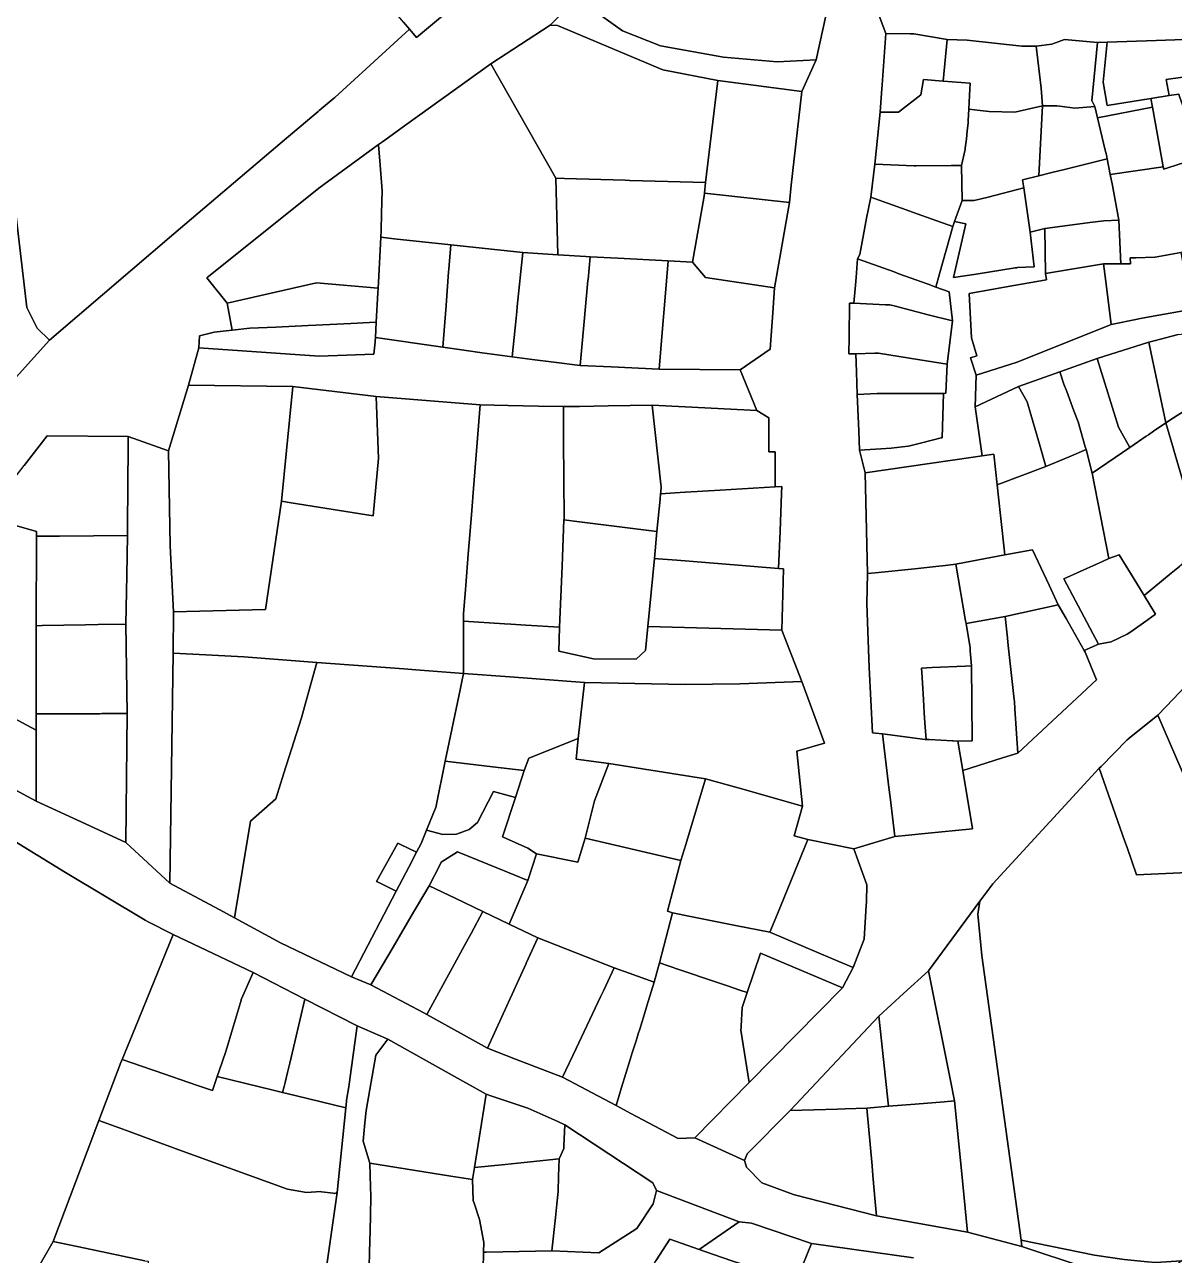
# Model space of a CAD drawing. Header units: inches. Extents: x 469561 to 471650, y 1000291 to 1003909.
# Drawn here: x 470396.7 to 470656, y 1000929.4 to 1001207 of the extents above; entities that cross this region are included whole.
import ezdxf

# ---------------------------------------------------------------- set-up
doc = ezdxf.new("R2010")
doc.units = ezdxf.units.IN
doc.header["$MEASUREMENT"] = 0
doc.layers.add('Gulele_10_08_New_Parcel', color=7, linetype='Continuous')

msp = doc.modelspace()

# ---------------------------------------------------------------- linework, layer by layer
at = {"layer": 'Gulele_10_08_New_Parcel'}
for points in [[(470521.2493, 1001213.0793), (470535.847, 1001230.7731), (470549.5167, 1001243.0666), (470552.5828, 1001241.7039), (470554.6437, 1001240.788), (470553.7334, 1001234.7801), (470553.0047, 1001229.9713), (470561.4513, 1001228.7219), (470581.0761, 1001225.819), (470575.2046, 1001199.0302), (470566.3973, 1001198.5715), (470554.2873, 1001199.6724), (470540.0672, 1001202.2412), (470531.5352, 1001205.6357)], [(470463.3021, 1001231.4336), (470464.2399, 1001232.1401), (470464.5961, 1001232.4084), (470474.3368, 1001239.7464), (470476.6603, 1001236.6709), (470479.4521, 1001232.9755), (470482.9558, 1001228.3378), (470485.8556, 1001224.4995), (470488.769, 1001220.6431), (470495.0113, 1001212.3804), (470485.0964, 1001204.0807), (470483.5097, 1001205.9762), (470482.182, 1001207.5623), (470476.5593, 1001214.2793), (470473.6387, 1001218.0585)], [(470515.2045, 1001206.8664), (470521.2493, 1001213.0793), (470531.5352, 1001205.6357), (470540.0672, 1001202.2412), (470554.2873, 1001199.6724), (470566.3973, 1001198.5715), (470575.2046, 1001199.0302), (470571.9506, 1001191.9419), (470553.0593, 1001194.3793), (470540.6593, 1001196.7793), (470516.8446, 1001206.7844)], [(470501.838, 1001198.1741), (470515.2045, 1001206.8664), (470516.8446, 1001206.7844), (470540.6593, 1001196.7793), (470553.0593, 1001194.3793), (470550.4556, 1001173.271), (470550.2198, 1001171.3591), (470533.1682, 1001171.857), (470532.1202, 1001171.8876), (470518.4626, 1001172.2864), (470516.5166, 1001172.3432)], [(470589.6593, 1001187.2793), (470589.9662, 1001191.5451), (470590.1031, 1001193.4472), (470590.9332, 1001204.9857), (470596.4479, 1001204.8989), (470597.247, 1001204.8863), (470604.7042, 1001203.6434), (470603.819, 1001194.2478), (470599.4234, 1001194.6061), (470598.828, 1001191.1524), (470593.767, 1001187.2376), (470593.1255, 1001187.2441)], [(470603.819, 1001194.2478), (470604.7042, 1001203.6434), (470609.278, 1001203.4943), (470621.6072, 1001202.152), (470624.8387, 1001202.152), (470625.9398, 1001192.6568), (470626.2259, 1001188.6731), (470619.9993, 1001187.2793), (470614.1997, 1001187.4364), (470612.1694, 1001187.6538), (470609.6313, 1001187.9256), (470609.6353, 1001188.0027), (470609.7894, 1001190.9973), (470609.8631, 1001192.4305), (470609.9333, 1001193.7944)], [(470624.8387, 1001202.152), (470628.3605, 1001202.5604), (470631.1989, 1001203.6423), (470638.6422, 1001202.9873), (470637.3917, 1001189.7978), (470637.421, 1001189.738), (470638.0131, 1001188.5302), (470633.5388, 1001188.1324), (470630.1482, 1001188.5881), (470629.4693, 1001188.6793), (470626.2259, 1001188.6731), (470625.9398, 1001192.6568)], [(470639.9361, 1001194.0133), (470640.5082, 1001199.9983), (470640.7978, 1001203.0282), (470651.882, 1001203.4052), (470660.286, 1001203.6911), (470661.1321, 1001195.6029), (470654.1538, 1001194.6119), (470654.797, 1001191.0021), (470650.6957, 1001190.3501), (470640.7978, 1001188.7767)], [(470637.3917, 1001189.7978), (470638.6422, 1001202.9873), (470640.7978, 1001203.0282), (470640.5082, 1001199.9983), (470639.9361, 1001194.0133), (470640.7978, 1001188.7767), (470650.6957, 1001190.3501), (470651.0508, 1001188.3833), (470638.6335, 1001185.9507), (470638.0131, 1001188.5302), (470637.421, 1001189.738)], [(470476.5042, 1001179.9489), (470477.3934, 1001180.5886), (470482.913, 1001184.5594), (470501.838, 1001198.1741), (470516.5166, 1001172.3432), (470516.9266, 1001155.0405), (470509.0389, 1001155.5941), (470492.7921, 1001157.3437), (470480.0545, 1001158.7155), (470477.0578, 1001159.0382), (470477.0938, 1001160.5683), (470477.1861, 1001164.491), (470477.3038, 1001169.4936), (470476.7846, 1001176.2825), (470476.5865, 1001178.8729)], [(470654.1538, 1001194.6119), (470661.1321, 1001195.6029), (470661.4693, 1001192.3793), (470676.8728, 1001195.6827), (470678.2554, 1001195.9792), (470679.9067, 1001196.3333), (470679.9255, 1001193.9694), (470679.9577, 1001189.9367), (470679.9849, 1001186.5262), (470679.9889, 1001186.02), (470680.0234, 1001181.6884), (470680.0393, 1001179.6954), (470680.0558, 1001178.632), (470670.539, 1001177.7346), (470669.5364, 1001177.6401), (470665.3237, 1001177.2428), (470662.6827, 1001177.1372), (470662.0094, 1001177.1103), (470657.1485, 1001190.8057), (470656.9569, 1001191.3454), (470654.797, 1001191.0021)], [(470550.0159, 1001168.9764), (470550.2198, 1001171.3591), (470550.4556, 1001173.271), (470553.0593, 1001194.3793), (470571.9506, 1001191.9419), (470569.5972, 1001170.7614), (470569.1625, 1001166.849)], [(470588.4475, 1001175.5049), (470589.6593, 1001187.2793), (470593.1255, 1001187.2441), (470593.767, 1001187.2376), (470598.828, 1001191.1524), (470599.4234, 1001194.6061), (470603.819, 1001194.2478), (470609.9333, 1001193.7944), (470609.8631, 1001192.4305), (470609.7894, 1001190.9973), (470609.6353, 1001188.0027), (470609.6313, 1001187.9256), (470609.4996, 1001185.368), (470609.4693, 1001184.7793), (470609.409, 1001184.246), (470609.2657, 1001182.9797), (470609.0729, 1001181.2764), (470608.8305, 1001179.1341), (470608.7618, 1001178.8188), (470607.9854, 1001175.2563), (470605.6206, 1001175.2266), (470597.7234, 1001175.1273), (470597.2957, 1001175.1219)], [(470650.6957, 1001190.3501), (470654.797, 1001191.0021), (470656.9569, 1001191.3454), (470657.1485, 1001190.8057), (470662.0094, 1001177.1103), (470654.7248, 1001174.7525), (470653.5968, 1001174.3874), (470653.4744, 1001174.958), (470653.0155, 1001177.4999), (470651.0508, 1001188.3833)], [(470607.9854, 1001175.2563), (470608.7618, 1001178.8188), (470608.8305, 1001179.1341), (470609.0729, 1001181.2764), (470609.2657, 1001182.9797), (470609.409, 1001184.246), (470609.4693, 1001184.7793), (470609.4996, 1001185.368), (470609.6313, 1001187.9256), (470612.1694, 1001187.6538), (470614.1997, 1001187.4364), (470619.9993, 1001187.2793), (470626.2259, 1001188.6731), (470625.7148, 1001178.6911), (470625.4177, 1001172.8905), (470621.7564, 1001171.9752), (470622.018, 1001170.1518), (470613.9993, 1001168.0793), (470610.8191, 1001167.302), (470608.0848, 1001167.3517)], [(470625.4177, 1001172.8905), (470625.7148, 1001178.6911), (470626.2259, 1001188.6731), (470629.4693, 1001188.6793), (470630.1482, 1001188.5881), (470633.5388, 1001188.1324), (470638.0131, 1001188.5302), (470638.6335, 1001185.9507), (470640.3736, 1001178.7153), (470640.6384, 1001177.6144), (470640.8468, 1001176.7478), (470631.223, 1001174.3418), (470628.3204, 1001173.6162)], [(470638.6335, 1001185.9507), (470651.0508, 1001188.3833), (470653.0155, 1001177.4999), (470653.4744, 1001174.958), (470641.5182, 1001173.2134), (470640.8468, 1001176.7478), (470640.6384, 1001177.6144), (470640.3736, 1001178.7153)], [(470437.8057, 1001149.8547), (470463.0488, 1001170.085), (470476.5042, 1001179.9489), (470476.5865, 1001178.8729), (470476.7846, 1001176.2825), (470477.3038, 1001169.4936), (470477.1861, 1001164.491), (470477.0938, 1001160.5683), (470477.0578, 1001159.0382), (470476.5038, 1001148.8442), (470476.4356, 1001147.5899), (470462.5117, 1001148.7806), (470442.3621, 1001144.1693)], [(470621.7564, 1001171.9752), (470625.4177, 1001172.8905), (470628.3204, 1001173.6162), (470631.223, 1001174.3418), (470640.8468, 1001176.7478), (470641.5182, 1001173.2134), (470641.9989, 1001170.6828), (470643.4817, 1001162.8774), (470640.1011, 1001162.7779), (470636.9419, 1001162.3551), (470627.3625, 1001161.0731), (470626.7278, 1001160.9882), (470623.4467, 1001160.1928), (470622.392, 1001167.5447), (470622.018, 1001170.1518)], [(470641.5182, 1001173.2134), (470653.4744, 1001174.958), (470653.5968, 1001174.3874), (470654.7248, 1001174.7525), (470662.0094, 1001177.1103), (470661.6276, 1001168.7437), (470661.727, 1001164.0208), (470663.2193, 1001157.2793), (470658.8284, 1001155.7707), (470657.4357, 1001155.5672), (470651.6593, 1001154.5793), (470651.554, 1001154.5755), (470647.2654, 1001154.419), (470646.0344, 1001154.3741), (470646.0833, 1001153.0344), (470643.8781, 1001153.0508), (470643.4817, 1001162.8774), (470641.9989, 1001170.6828)], [(470587.5029, 1001168.0974), (470588.4475, 1001175.5049), (470597.2957, 1001175.1219), (470597.7234, 1001175.1273), (470605.6206, 1001175.2266), (470607.9854, 1001175.2563), (470608.0848, 1001167.3517), (470606.4107, 1001162.6084), (470605.9968, 1001161.4356), (470602.384, 1001162.737), (470596.9443, 1001164.6964), (470595.4894, 1001165.2205), (470591.2915, 1001166.7327), (470588.3782, 1001167.7821)], [(470516.5166, 1001172.3432), (470518.4626, 1001172.2864), (470532.1202, 1001171.8876), (470533.1682, 1001171.857), (470550.2198, 1001171.3591), (470550.0159, 1001168.9764), (470549.9076, 1001168.344), (470547.3497, 1001153.4005), (470541.8235, 1001153.6984), (470530.4514, 1001154.3114), (470524.2452, 1001154.646), (470523.2546, 1001154.6994), (470516.9266, 1001155.0405)], [(470606.1956, 1001149.9515), (470608.93, 1001162.0819), (470606.4107, 1001162.6084), (470608.0848, 1001167.3517), (470610.8191, 1001167.302), (470613.9993, 1001168.0793), (470622.018, 1001170.1518), (470622.392, 1001167.5447), (470623.4467, 1001160.1928), (470624.3415, 1001152.3378), (470620.6218, 1001152.1828), (470620.441, 1001152.1753), (470620.0706, 1001152.1175), (470611.285, 1001150.746)], [(470547.3497, 1001153.4005), (470549.9076, 1001168.344), (470550.0159, 1001168.9764), (470569.1625, 1001166.849), (470565.8003, 1001147.6603), (470550.2198, 1001149.9563)], [(470584.52, 1001154.1773), (470585.0172, 1001155.1716), (470585.9559, 1001160.0528), (470586.5857, 1001163.3282), (470587.5029, 1001168.0974), (470588.3782, 1001167.7821), (470591.2915, 1001166.7327), (470595.4894, 1001165.2205), (470596.9443, 1001164.6964), (470602.384, 1001162.737), (470605.9968, 1001161.4356), (470603.0243, 1001150.7608), (470602.2004, 1001147.8022), (470600.4475, 1001148.4342), (470593.8416, 1001150.8162), (470592.7563, 1001151.2075)], [(470584.9993, 1001110.9793), (470589.7493, 1001111.2793), (470592.0893, 1001111.4793), (470595.9263, 1001111.9307), (470596.3393, 1001111.9793), (470599.0047, 1001112.65), (470603.4181, 1001113.7605), (470603.6105, 1001113.8089), (470603.7449, 1001118.7941), (470603.8793, 1001123.7793), (470604.4556, 1001123.8513), (470604.7493, 1001130.3793), (470605.9471, 1001140.1577), (470605.2013, 1001146.7201), (470602.2004, 1001147.8022), (470603.0243, 1001150.7608), (470605.9968, 1001161.4356), (470606.4107, 1001162.6084), (470608.93, 1001162.0819), (470606.1956, 1001149.9515), (470611.285, 1001150.746), (470620.0706, 1001152.1175), (470620.441, 1001152.1753), (470620.6218, 1001152.1828), (470624.3415, 1001152.3378), (470623.4467, 1001160.1928), (470626.7278, 1001160.9882), (470626.8852, 1001150.8897), (470627.1428, 1001149.4026), (470619.7986, 1001148.1304), (470609.6893, 1001146.3793), (470610.1986, 1001136.3635), (470611.4644, 1001132.3304), (470610.0194, 1001131.8769), (470611.2493, 1001127.9583), (470611.0593, 1001120.7793), (470612.6612, 1001109.7248), (470610.6297, 1001109.4337), (470596.0902, 1001107.3504), (470586.239, 1001105.9389)], [(470626.7278, 1001160.9882), (470627.3625, 1001161.0731), (470636.9419, 1001162.3551), (470640.1011, 1001162.7779), (470643.4817, 1001162.8774), (470643.8781, 1001153.0508), (470640.0293, 1001153.0793), (470634.6114, 1001152.1768), (470626.8852, 1001150.8897)], [(470475.8277, 1001136.4054), (470476.0177, 1001139.9007), (470476.3756, 1001146.4857), (470476.4356, 1001147.5899), (470476.5038, 1001148.8442), (470477.0578, 1001159.0382), (470480.0545, 1001158.7155), (470492.7921, 1001157.3437), (470492.3709, 1001151.859), (470492.3231, 1001151.2367), (470491.7423, 1001143.6741), (470491.0188, 1001134.2528)], [(470491.0188, 1001134.2528), (470491.7423, 1001143.6741), (470492.3231, 1001151.2367), (470492.3709, 1001151.859), (470492.7921, 1001157.3437), (470509.0389, 1001155.5941), (470507.7955, 1001143.383), (470507.683, 1001142.2781), (470507.5297, 1001140.7729), (470506.6403, 1001132.0387), (470499.8971, 1001132.9944), (470495.7381, 1001133.5839)], [(470506.6403, 1001132.0387), (470507.5297, 1001140.7729), (470507.683, 1001142.2781), (470507.7955, 1001143.383), (470509.0389, 1001155.5941), (470516.9266, 1001155.0405), (470523.2546, 1001154.6994), (470524.2452, 1001154.646), (470523.763, 1001149.4863), (470523.7419, 1001149.2598), (470522.8041, 1001139.2243), (470521.9544, 1001130.1321), (470516.0527, 1001130.8669), (470511.1868, 1001131.4727)], [(470521.9544, 1001130.1321), (470522.8041, 1001139.2243), (470523.7419, 1001149.2598), (470523.763, 1001149.4863), (470524.2452, 1001154.646), (470530.4514, 1001154.3114), (470541.8235, 1001153.6984), (470541.0695, 1001144.641), (470540.5552, 1001138.4634), (470539.79, 1001129.2711), (470528.9467, 1001129.7946)], [(470539.79, 1001129.2711), (470540.5552, 1001138.4634), (470541.0695, 1001144.641), (470541.8235, 1001153.6984), (470547.3497, 1001153.4005), (470550.2198, 1001149.9563), (470565.8003, 1001147.6603), (470565.4018, 1001142.0273), (470564.8214, 1001133.8223), (470558.0562, 1001129.1481)], [(470583.7204, 1001144.1405), (470584.0479, 1001148.2515), (470584.1865, 1001149.9916), (470584.52, 1001154.1773), (470592.7563, 1001151.2075), (470593.8416, 1001150.8162), (470600.4475, 1001148.4342), (470602.2004, 1001147.8022), (470605.2013, 1001146.7201), (470605.9471, 1001140.1577), (470600.4196, 1001141.5767), (470592.7703, 1001143.5403), (470591.8393, 1001143.7793), (470591.6, 1001143.7899), (470590.8418, 1001143.8237)], [(470640.0293, 1001153.0793), (470643.8781, 1001153.0508), (470646.0833, 1001153.0344), (470646.0344, 1001154.3741), (470647.2654, 1001154.419), (470651.554, 1001154.5755), (470651.6593, 1001154.5793), (470657.4357, 1001155.5672), (470657.8093, 1001153.4793), (470658.1082, 1001147.7841), (470658.3856, 1001142.4967), (470652.4917, 1001141.4504), (470647.9167, 1001140.6382), (470647.6253, 1001140.5865), (470641.7258, 1001139.3934), (470640.5245, 1001149.0846)], [(470609.6893, 1001146.3793), (470619.7986, 1001148.1304), (470627.1428, 1001149.4026), (470626.8852, 1001150.8897), (470634.6114, 1001152.1768), (470640.0293, 1001153.0793), (470640.5245, 1001149.0846), (470641.7258, 1001139.3934), (470620.5129, 1001130.8659), (470611.2493, 1001127.9583), (470610.0194, 1001131.8769), (470611.4644, 1001132.3304), (470610.1986, 1001136.3635)], [(470442.3621, 1001144.1693), (470462.5117, 1001148.7806), (470476.4356, 1001147.5899), (470476.3756, 1001146.4857), (470476.0177, 1001139.9007), (470474.4491, 1001139.8235), (470470.2732, 1001139.6181), (470462.37, 1001139.2292), (470460.6855, 1001139.1464), (470453.3249, 1001138.7842), (470447.4752, 1001138.4964), (470443.4929, 1001138.0708)], [(470582.5811, 1001132.7502), (470582.63, 1001136.5001), (470582.7303, 1001144.1846), (470583.3311, 1001144.1579), (470583.7204, 1001144.1405), (470590.8418, 1001143.8237), (470591.6, 1001143.7899), (470591.8393, 1001143.7793), (470592.7703, 1001143.5403), (470600.4196, 1001141.5767), (470605.9471, 1001140.1577), (470604.7493, 1001130.3793), (470598.6056, 1001131.3887), (470589.2408, 1001132.9272), (470588.4579, 1001132.9001), (470584.1223, 1001132.7502)], [(470435.9743, 1001134.0683), (470436.1579, 1001136.7681), (470439.4184, 1001137.6354), (470443.4929, 1001138.0708), (470447.4752, 1001138.4964), (470453.3249, 1001138.7842), (470460.6855, 1001139.1464), (470462.37, 1001139.2292), (470470.2732, 1001139.6181), (470474.4491, 1001139.8235), (470476.0177, 1001139.9007), (470475.8277, 1001136.4054), (470475.6595, 1001134.6949), (470475.4587, 1001132.6537), (470463.0967, 1001132.2232)], [(470650.1911, 1001135.362), (470651.3858, 1001135.6723), (470656.8546, 1001137.0928), (470664.0373, 1001137.9582), (470670.6142, 1001137.9582), (470670.5741, 1001133.1848), (470670.5277, 1001127.6601), (470665.7926, 1001124.6466), (470664.8217, 1001124.0287), (470655.7866, 1001118.2786), (470654.0593, 1001117.1793), (470650.6494, 1001133.2077)], [(470433.6374, 1001125.6461), (470435.9743, 1001134.0683), (470463.0967, 1001132.2232), (470475.4587, 1001132.6537), (470475.6595, 1001134.6949), (470475.8277, 1001136.4054), (470491.0188, 1001134.2528), (470495.7381, 1001133.5839), (470499.8971, 1001132.9944), (470506.6403, 1001132.0387), (470511.1868, 1001131.4727), (470516.0527, 1001130.8669), (470521.9544, 1001130.1321), (470528.9467, 1001129.7946), (470539.79, 1001129.2711), (470558.0562, 1001129.1481), (470561.8382, 1001119.9725), (470545.6613, 1001120.7648), (470538.2499, 1001121.1278), (470528.2697, 1001120.9839), (470521.8639, 1001120.8915), (470518.224, 1001120.839), (470512.6109, 1001120.9591), (470505.7806, 1001121.1052), (470499.4536, 1001121.2406), (470476.0055, 1001123.1304), (470462.7932, 1001124.6977), (470457.1713, 1001125.3646)], [(470638.5949, 1001131.7274), (470650.1911, 1001135.362), (470650.6494, 1001133.2077), (470654.0593, 1001117.1793), (470651.2657, 1001115.2719), (470650.1346, 1001114.4996), (470649.622, 1001114.1496), (470645.9019, 1001111.6096), (470643.4112, 1001116.2377)], [(470584.1223, 1001132.7502), (470588.4579, 1001132.9001), (470589.2408, 1001132.9272), (470598.6056, 1001131.3887), (470604.7493, 1001130.3793), (470604.4556, 1001123.8513), (470603.8793, 1001123.7793), (470599.9246, 1001123.7793), (470598.3963, 1001123.7793), (470588.9693, 1001123.7793), (470584.4393, 1001123.5793), (470584.2632, 1001128.6737)], [(470630.1141, 1001128.6986), (470638.5949, 1001131.7274), (470643.4112, 1001116.2377), (470645.9019, 1001111.6096), (470637.4699, 1001105.8524), (470636.0853, 1001111.1312), (470635.8893, 1001111.801), (470634.2581, 1001117.3745), (470633.3086, 1001119.9102), (470631.6914, 1001124.2293), (470631.0602, 1001125.9153)], [(470620.8545, 1001125.4101), (470630.1141, 1001128.6986), (470631.0602, 1001125.9153), (470631.6914, 1001124.2293), (470633.3086, 1001119.9102), (470634.2581, 1001117.3745), (470635.8893, 1001111.801), (470636.0853, 1001111.1312), (470632.2448, 1001109.5219), (470626.9987, 1001107.3235), (470625.5371, 1001112.3644), (470623.6056, 1001119.0264), (470622.7583, 1001121.9486)], [(470654.0593, 1001117.1793), (470655.7866, 1001118.2786), (470664.8217, 1001124.0287), (470665.7926, 1001124.6466), (470670.5277, 1001127.6601), (470671.0506, 1001125.2386), (470672.6489, 1001117.8365), (470676.1593, 1001101.5793), (470669.2343, 1001095.2293), (470663.3669, 1001089.8491), (470662.3093, 1001088.8793), (470661.1079, 1001092.9974), (470658.7793, 1001100.9793), (470656.1679, 1001109.9421), (470655.5556, 1001112.0436)], [(470429.1333, 1001110.8389), (470433.6374, 1001125.6461), (470457.1713, 1001125.3646), (470455.7462, 1001110.9469), (470454.6165, 1001099.5179), (470451.0345, 1001075.0735), (470430.3157, 1001074.5246), (470429.5274, 1001089.4444)], [(470430.182, 1001065.2543), (470430.3157, 1001074.5246), (470451.0345, 1001075.0735), (470454.6165, 1001099.5179), (470456.782, 1001099.1694), (470475.3144, 1001096.1865), (470476.5013, 1001109.1384), (470476.0055, 1001123.1304), (470499.4536, 1001121.2406), (470497.9302, 1001102.3399), (470497.5319, 1001097.3982), (470497.1632, 1001092.8233), (470496.737, 1001087.5354), (470496.1702, 1001080.5034), (470496.0983, 1001079.6111), (470495.6532, 1001074.0883), (470495.6532, 1001072.4109), (470495.6532, 1001060.6463), (470484.9409, 1001061.4539), (470482.2201, 1001061.659), (470462.6012, 1001063.1382), (470446.1785, 1001064.3763), (470437.5549, 1001064.8496)], [(470454.6165, 1001099.5179), (470455.7462, 1001110.9469), (470457.1713, 1001125.3646), (470462.7932, 1001124.6977), (470476.0055, 1001123.1304), (470476.5013, 1001109.1384), (470475.3144, 1001096.1865), (470456.782, 1001099.1694)], [(470584.4393, 1001123.5793), (470588.9693, 1001123.7793), (470598.3963, 1001123.7793), (470599.9246, 1001123.7793), (470603.8793, 1001123.7793), (470603.7449, 1001118.7941), (470603.6105, 1001113.8089), (470603.4181, 1001113.7605), (470599.0047, 1001112.65), (470596.3393, 1001111.9793), (470595.9263, 1001111.9307), (470592.0893, 1001111.4793), (470589.7493, 1001111.2793), (470584.9993, 1001110.9793), (470584.8032, 1001115.3912)], [(470611.0593, 1001120.7793), (470620.8545, 1001125.4101), (470622.7583, 1001121.9486), (470623.6056, 1001119.0264), (470625.5371, 1001112.3644), (470626.9987, 1001107.3235), (470615.991, 1001103.1773), (470615.2295, 1001110.0928), (470612.6612, 1001109.7248)], [(470495.6532, 1001072.4109), (470495.6532, 1001074.0883), (470496.0983, 1001079.6111), (470496.1702, 1001080.5034), (470496.737, 1001087.5354), (470497.1632, 1001092.8233), (470497.5319, 1001097.3982), (470497.9302, 1001102.3399), (470499.4536, 1001121.2406), (470505.7806, 1001121.1052), (470512.6109, 1001120.9591), (470518.224, 1001120.839), (470518.2403, 1001117.269), (470518.2431, 1001116.6634), (470518.2483, 1001115.5193), (470518.2583, 1001113.3297), (470518.3393, 1001095.5793), (470518.3272, 1001095.2839), (470517.9002, 1001084.8224), (470517.3393, 1001071.0793), (470509.6956, 1001071.5486), (470506.3219, 1001071.7558), (470504.888, 1001071.8439)], [(470518.224, 1001120.839), (470521.8639, 1001120.8915), (470528.2697, 1001120.9839), (470538.2499, 1001121.1278), (470540.2058, 1001103.3388), (470540.2718, 1001102.7386), (470540.1657, 1001101.6401), (470540.1199, 1001101.1663), (470540.0028, 1001099.9542), (470539.2972, 1001092.6496), (470521.8336, 1001094.8434), (470518.3272, 1001095.2839), (470518.3393, 1001095.5793), (470518.2583, 1001113.3297), (470518.2483, 1001115.5193), (470518.2431, 1001116.6634), (470518.2403, 1001117.269)], [(470538.2499, 1001121.1278), (470545.6613, 1001120.7648), (470561.8382, 1001119.9725), (470564.5217, 1001118.3379), (470564.5215, 1001116.0159), (470564.5212, 1001111.2653), (470564.5212, 1001110.6336), (470565.9782, 1001110.6335), (470565.9779, 1001105.3167), (470565.9777, 1001102.7466), (470553.551, 1001101.9871), (470545.7684, 1001101.5115), (470545.6651, 1001101.5052), (470540.1199, 1001101.1663), (470540.1657, 1001101.6401), (470540.2718, 1001102.7386), (470540.2058, 1001103.3388)], [(470637.4699, 1001105.8524), (470645.9019, 1001111.6096), (470649.622, 1001114.1496), (470650.1346, 1001114.4996), (470651.2657, 1001115.2719), (470654.0593, 1001117.1793), (470655.5556, 1001112.0436), (470656.1679, 1001109.9421), (470658.7793, 1001100.9793), (470661.1079, 1001092.9974), (470662.3093, 1001088.8793), (470659.9393, 1001087.0793), (470657.1293, 1001084.7793), (470655.2193, 1001083.2793), (470649.1758, 1001078.2078), (470646.6928, 1001082.2624), (470643.5593, 1001087.3793), (470641.1911, 1001086.5543)], [(470387.6748, 1001096.0214), (470396.6008, 1001107.5277), (470401.807, 1001114.2389), (470420.0958, 1001114.0822), (470420.0781, 1001112.0148), (470419.9237, 1001094.0004), (470419.9046, 1001091.7781), (470404.5579, 1001091.6352), (470402.8966, 1001091.6198), (470399.3746, 1001091.587), (470399.3763, 1001092.6382), (470393.9035, 1001094.2205), (470391.4483, 1001094.9304)], [(470419.4993, 1001071.7793), (470419.7226, 1001082.8), (470419.9046, 1001091.7781), (470419.9237, 1001094.0004), (470420.0781, 1001112.0148), (470420.0958, 1001114.0822), (470429.1333, 1001110.8389), (470429.5274, 1001089.4444), (470430.3157, 1001074.5246), (470430.182, 1001065.2543), (470429.4899, 1001013.3439), (470419.5143, 1001022.4868), (470419.8542, 1001051.6308)], [(470586.239, 1001105.9389), (470596.0902, 1001107.3504), (470610.6297, 1001109.4337), (470612.6612, 1001109.7248), (470615.2295, 1001110.0928), (470615.991, 1001103.1773), (470616.2963, 1001100.4046), (470616.8248, 1001095.6048), (470617.7306, 1001087.3791), (470611.7863, 1001086.2812), (470606.6747, 1001085.3371), (470604.2691, 1001084.9935), (470602.1815, 1001084.7712), (470597.4273, 1001084.2649), (470588.4993, 1001083.3141), (470586.8095, 1001083.1969), (470586.3211, 1001102.6663)], [(470615.991, 1001103.1773), (470626.9987, 1001107.3235), (470632.2448, 1001109.5219), (470636.0853, 1001111.1312), (470637.4699, 1001105.8524), (470641.1911, 1001086.5543), (470639.7884, 1001085.9189), (470638.3857, 1001085.2834), (470631.0661, 1001081.9677), (470634.9603, 1001074.6119), (470638.8545, 1001067.2561), (470635.6401, 1001065.8034), (470631.541, 1001073.0138), (470629.7868, 1001076.0996), (470627.7091, 1001080.5706), (470624.0065, 1001088.5382), (470617.7306, 1001087.3791), (470616.8248, 1001095.6048), (470616.2963, 1001100.4046)], [(470538.7103, 1001086.5752), (470539.2972, 1001092.6496), (470540.0028, 1001099.9542), (470540.1199, 1001101.1663), (470545.6651, 1001101.5052), (470545.7684, 1001101.5115), (470553.551, 1001101.9871), (470565.9777, 1001102.7466), (470567.4223, 1001102.8349), (470567.3619, 1001101.2164), (470567.0461, 1001092.7556), (470566.7319, 1001084.3354), (470562.1058, 1001084.7052), (470557.6048, 1001085.0649), (470543.7829, 1001086.1697), (470539.5685, 1001086.5066)], [(470363.807, 1001067.19), (470387.6748, 1001096.0214), (470391.4483, 1001094.9304), (470393.9035, 1001094.2205), (470399.3763, 1001092.6382), (470399.3746, 1001091.587), (470399.3683, 1001087.6227), (470399.3657, 1001085.9694), (470399.3511, 1001076.8414), (470399.3424, 1001071.4288), (470399.3107, 1001051.5461), (470399.3048, 1001047.8636), (470394.147, 1001050.6717), (470391.8817, 1001051.905), (470384.9391, 1001055.6849)], [(470517.1649, 1001065.6714), (470517.2505, 1001068.3249), (470517.3393, 1001071.0793), (470517.9002, 1001084.8224), (470518.3272, 1001095.2839), (470521.8336, 1001094.8434), (470539.2972, 1001092.6496), (470538.7103, 1001086.5752), (470537.2291, 1001071.2425), (470536.7095, 1001065.8639), (470534.5914, 1001063.8421), (470524.9635, 1001063.9384)], [(470399.3424, 1001071.4288), (470399.3511, 1001076.8414), (470399.3657, 1001085.9694), (470399.3683, 1001087.6227), (470399.3746, 1001091.587), (470402.8966, 1001091.6198), (470404.5579, 1001091.6352), (470419.9046, 1001091.7781), (470419.7226, 1001082.8), (470419.4993, 1001071.7793), (470413.3167, 1001071.6704), (470410.4637, 1001071.6201), (470400.6511, 1001071.4473)], [(470606.6747, 1001085.3371), (470611.7863, 1001086.2812), (470617.7306, 1001087.3791), (470624.0065, 1001088.5382), (470627.7091, 1001080.5706), (470629.7868, 1001076.0996), (470617.7872, 1001073.4656), (470608.9876, 1001071.9383), (470608.8883, 1001072.5136)], [(470631.0661, 1001081.9677), (470638.3857, 1001085.2834), (470639.7884, 1001085.9189), (470641.1911, 1001086.5543), (470643.5593, 1001087.3793), (470646.6928, 1001082.2624), (470649.1758, 1001078.2078), (470651.7488, 1001074.0062), (470650.0875, 1001072.8388), (470646.1433, 1001070.0672), (470645.3449, 1001069.5061), (470641.7103, 1001067.7754), (470638.8545, 1001067.2561), (470634.9603, 1001074.6119)], [(470537.2291, 1001071.2425), (470538.7103, 1001086.5752), (470539.5685, 1001086.5066), (470543.7829, 1001086.1697), (470557.6048, 1001085.0649), (470562.1058, 1001084.7052), (470566.7319, 1001084.3354), (470567.8141, 1001084.2489), (470567.653, 1001078.5485), (470567.4223, 1001070.389)], [(470586.6449, 1001076.3374), (470586.8095, 1001083.1969), (470588.4993, 1001083.3141), (470597.4273, 1001084.2649), (470602.1815, 1001084.7712), (470604.2691, 1001084.9935), (470606.6747, 1001085.3371), (470608.8883, 1001072.5136), (470608.9876, 1001071.9383), (470609.8576, 1001066.8987), (470609.8942, 1001066.4694), (470609.9564, 1001065.7417), (470610.2417, 1001062.3989), (470608.7785, 1001062.3279), (470601.3414, 1001061.9668), (470598.9372, 1001061.8501), (470599.0019, 1001060.8489), (470599.1493, 1001058.5661), (470599.3931, 1001054.7904), (470599.5897, 1001051.7457), (470599.736, 1001049.4806), (470599.9763, 1001045.7599), (470599.7603, 1001045.7714), (470590.157, 1001047.0335), (470588.5829, 1001047.1871), (470587.9071, 1001047.253), (470587.1388, 1001062.0147)], [(470617.7872, 1001073.4656), (470629.7868, 1001076.0996), (470631.541, 1001073.0138), (470635.6401, 1001065.8034), (470635.8597, 1001065.4171), (470638.3932, 1001059.216), (470620.6847, 1001042.6695), (470620.0152, 1001052.7056), (470619.9091, 1001054.2955), (470619.8563, 1001054.7727), (470618.5791, 1001066.3116), (470618.4207, 1001067.742), (470618.3145, 1001068.7021)], [(470607.1293, 1001045.3793), (470610.3972, 1001045.4421), (470610.316, 1001054.2991), (470610.2417, 1001062.3989), (470609.9564, 1001065.7417), (470609.8942, 1001066.4694), (470609.8576, 1001066.8987), (470608.9876, 1001071.9383), (470617.7872, 1001073.4656), (470618.3145, 1001068.7021), (470618.4207, 1001067.742), (470618.5791, 1001066.3116), (470619.8563, 1001054.7727), (470619.9091, 1001054.2955), (470620.0152, 1001052.7056), (470620.6847, 1001042.6695), (470617.2198, 1001041.5894), (470608.241, 1001038.7904)], [(470399.3107, 1001051.5461), (470399.3424, 1001071.4288), (470400.6511, 1001071.4473), (470410.4637, 1001071.6201), (470413.3167, 1001071.6704), (470419.4993, 1001071.7793), (470419.8542, 1001051.6308), (470414.1125, 1001051.5828), (470413.6893, 1001051.5793), (470406.6627, 1001051.5793), (470406.2193, 1001051.5793), (470404.1293, 1001051.5693)], [(470495.6532, 1001060.6463), (470495.6532, 1001072.4109), (470504.888, 1001071.8439), (470506.3219, 1001071.7558), (470509.6956, 1001071.5486), (470517.3393, 1001071.0793), (470517.2505, 1001068.3249), (470517.1649, 1001065.6714), (470524.9635, 1001063.9384), (470534.5914, 1001063.8421), (470536.7095, 1001065.8639), (470537.2291, 1001071.2425), (470567.4223, 1001070.389), (470571.9464, 1001058.7981), (470558.0211, 1001058.2914), (470545.6364, 1001058.1263), (470522.9393, 1001058.5793), (470506.1382, 1001059.852)], [(470652.279, 1001051.2647), (470655.7476, 1001054.933), (470668.2038, 1001068.1061), (470672.5518, 1001064.3041), (470675.9307, 1001055.2875), (470682.5293, 1001037.6793), (470677.1363, 1001036.0697), (470677.0149, 1001036.0335), (470670.3811, 1001034.0536), (470660.8715, 1001031.2155), (470658.9147, 1001035.7814)], [(470354.5139, 1001055.9642), (470363.807, 1001067.19), (470384.9391, 1001055.6849), (470391.8817, 1001051.905), (470394.147, 1001050.6717), (470399.3048, 1001047.8636), (470399.2864, 1001036.3421), (470399.2861, 1001036.1671), (470399.2793, 1001031.8793)], [(470429.4899, 1001013.3439), (470430.182, 1001065.2543), (470437.5549, 1001064.8496), (470446.1785, 1001064.3763), (470462.6012, 1001063.1382), (470460.0576, 1001053.9122), (470459.1487, 1001050.6156), (470455.7666, 1001040.002), (470455.5657, 1001039.3737), (470453.3335, 1001032.3925), (470447.6471, 1001027.3254), (470444.0438, 1001005.5368), (470440.6082, 1001007.3797)], [(470444.0438, 1001005.5368), (470447.6471, 1001027.3254), (470453.3335, 1001032.3925), (470455.5657, 1001039.3737), (470455.7666, 1001040.002), (470459.1487, 1001050.6156), (470460.0576, 1001053.9122), (470462.6012, 1001063.1382), (470482.2201, 1001061.659), (470484.9409, 1001061.4539), (470495.6532, 1001060.6463), (470495.2848, 1001058.8577), (470494.8923, 1001056.9519), (470491.5787, 1001040.8631), (470489.5064, 1001030.8015), (470489.4758, 1001030.6528), (470487.3282, 1001025.3057), (470486.1277, 1001022.3167), (470485.1132, 1001020.376), (470481.4689, 1001022.0919), (470480.8329, 1001022.3913), (470476.0918, 1001013.7436), (470476.7572, 1001013.4077), (470480.4865, 1001011.5248), (470477.7677, 1001006.3236), (470470.4121, 1000992.252), (470454.4231, 1000999.9048)], [(470598.9372, 1001061.8501), (470601.3414, 1001061.9668), (470608.7785, 1001062.3279), (470610.2417, 1001062.3989), (470610.316, 1001054.2991), (470610.3972, 1001045.4421), (470607.1293, 1001045.3793), (470606.1244, 1001045.4328), (470605.9081, 1001045.4443), (470600.7006, 1001045.7214), (470599.9763, 1001045.7599), (470599.736, 1001049.4806), (470599.5897, 1001051.7457), (470599.3931, 1001054.7904), (470599.1493, 1001058.5661), (470599.0019, 1001060.8489)], [(470491.5787, 1001040.8631), (470494.8923, 1001056.9519), (470495.2848, 1001058.8577), (470495.6532, 1001060.6463), (470506.1382, 1001059.852), (470522.9393, 1001058.5793), (470521.5593, 1001045.9793), (470510.3793, 1001041.5793), (470509.3393, 1001038.7793), (470502.2122, 1001039.6155)], [(470521.1124, 1001041.3331), (470521.5593, 1001045.9793), (470522.9393, 1001058.5793), (470545.6364, 1001058.1263), (470558.0211, 1001058.2914), (470571.9464, 1001058.7981), (470577.055, 1001044.8929), (470570.8225, 1001043.1), (470572.1182, 1001030.7067), (470557.5737, 1001034.8162), (470550.232, 1001036.8906), (470528.4757, 1001040.3679)], [(470399.2793, 1001031.8793), (470399.2861, 1001036.1671), (470399.2864, 1001036.3421), (470399.3048, 1001047.8636), (470399.3107, 1001051.5461), (470404.1293, 1001051.5693), (470406.2193, 1001051.5793), (470406.6627, 1001051.5793), (470413.6893, 1001051.5793), (470414.1125, 1001051.5828), (470419.8542, 1001051.6308), (470419.5143, 1001022.4868), (470411.4214, 1001026.2433)], [(470639.0476, 1001039.2546), (470639.4393, 1001039.6793), (470645.2674, 1001045.5905), (470645.7493, 1001046.0793), (470652.279, 1001051.2647), (470658.9147, 1001035.7814), (470660.8715, 1001031.2155), (470670.3811, 1001034.0536), (470677.0149, 1001036.0335), (470677.1363, 1001036.0697), (470682.5293, 1001037.6793), (470683.3725, 1001034.4105), (470684.3338, 1001030.6837), (470687.121, 1001019.878), (470674.9959, 1001017.1629), (470664.0009, 1001015.9892), (470647.4515, 1001015.2641), (470645.2996, 1001021.407), (470644.7625, 1001022.9404)], [(470504.4848, 1001023.8048), (470507.3649, 1001032.689), (470509.3393, 1001038.7793), (470510.3793, 1001041.5793), (470521.5593, 1001045.9793), (470521.1124, 1001041.3331), (470528.4757, 1001040.3679), (470525.2314, 1001031.9156), (470523.097, 1001023.4633), (470521.4748, 1001018.0846), (470512.1687, 1001019.9629), (470510.2051, 1001021.2435)], [(470590.157, 1001047.0335), (470599.7603, 1001045.7714), (470599.9763, 1001045.7599), (470600.7006, 1001045.7214), (470605.9081, 1001045.4443), (470606.1244, 1001045.4328), (470607.1293, 1001045.3793), (470608.241, 1001038.7904), (470610.4612, 1001025.6318), (470599.6884, 1001024.5511), (470596.0192, 1001024.183), (470592.9557, 1001023.8757), (470591.8799, 1001032.7775), (470591.6187, 1001034.9384)], [(470487.3282, 1001025.3057), (470489.4758, 1001030.6528), (470489.5064, 1001030.8015), (470491.5787, 1001040.8631), (470502.2122, 1001039.6155), (470509.3393, 1001038.7793), (470507.3649, 1001032.689), (470502.4358, 1001034.05), (470498.85, 1001027.0491), (470496.9717, 1001025.427), (470494.0689, 1001024.4025), (470490.9953, 1001024.3171)], [(470523.097, 1001023.4633), (470525.2314, 1001031.9156), (470528.4757, 1001040.3679), (470550.232, 1001036.8906), (470545.7968, 1001022.0865), (470544.7046, 1001018.4408)], [(470611.679, 1001006.3258), (470612.0927, 1001009.2613), (470615.0268, 1001013.2129), (470639.0476, 1001039.2546), (470644.7625, 1001022.9404), (470645.2996, 1001021.407), (470647.4515, 1001015.2641), (470664.0009, 1001015.9892), (470674.9959, 1001017.1629), (470687.121, 1001019.878), (470688.2463, 1001011.7923), (470702.0135, 1000974.3938), (470701.5223, 1000967.6386), (470698.2568, 1000964.5899), (470682.5212, 1000950.7587), (470667.1624, 1000936.7353), (470657.5477, 1000928.1574), (470651.7708, 1000927.7582), (470649.9227, 1000927.9368), (470644.6283, 1000928.4486), (470637.9662, 1000929.4153), (470621.4045, 1000932.8325), (470612.5818, 1000997.0112)], [(470541.6405, 1001007.0075), (470544.2727, 1001016.9993), (470544.7046, 1001018.4408), (470545.7968, 1001022.0865), (470550.232, 1001036.8906), (470557.5737, 1001034.8162), (470572.1182, 1001030.7067), (470570.236, 1001024.0452), (470573.2861, 1001023.1834), (470566.4442, 1001006.4033), (470564.7671, 1001002.2903), (470557.0176, 1001003.8266), (470546.899, 1001005.8325), (470542.8356, 1001006.638)], [(470470.4121, 1000992.252), (470477.7677, 1001006.3236), (470480.4865, 1001011.5248), (470483.3301, 1001016.9648), (470485.1132, 1001020.376), (470486.1277, 1001022.3167), (470487.3282, 1001025.3057), (470490.9953, 1001024.3171), (470494.0689, 1001024.4025), (470496.9717, 1001025.427), (470498.85, 1001027.0491), (470502.4358, 1001034.05), (470507.3649, 1001032.689), (470504.4848, 1001023.8048), (470510.2051, 1001021.2435), (470512.1687, 1001019.9629), (470510.2186, 1001013.9738), (470505.5763, 1001015.852), (470494.3344, 1001020.4002), (470490.6362, 1001018.0964), (470490.3768, 1001017.5888), (470487.9043, 1001012.7506), (470485.3068, 1001008.3233), (470484.4235, 1001006.8177), (470479.7814, 1000998.9053), (470474.7793, 1000990.3793)], [(470505.9573, 1001004.1113), (470510.2186, 1001013.9738), (470512.1687, 1001019.9629), (470521.4748, 1001018.0846), (470523.097, 1001023.4633), (470544.7046, 1001018.4408), (470544.2727, 1001016.9993), (470541.6405, 1001007.0075), (470542.8356, 1001006.638), (470539.8649, 1000995.3615), (470538.6524, 1000990.9964), (470533.0588, 1000993.0373), (470529.6796, 1000994.2702), (470512.4343, 1001000.9981)], [(470564.7671, 1001002.2903), (470566.4442, 1001006.4033), (470573.2861, 1001023.1834), (470583.6574, 1001021.0873), (470586.5893, 1001012.9793), (470586.5213, 1001009.1211), (470586.5068, 1001008.2951), (470586.0218, 1001000.7168), (470585.8813, 1001000.3569), (470583.5361, 1000994.3511), (470578.9116, 1000996.3072)], [(470476.0918, 1001013.7436), (470480.8329, 1001022.3913), (470481.4689, 1001022.0919), (470485.1132, 1001020.376), (470483.3301, 1001016.9648), (470480.4865, 1001011.5248), (470476.7572, 1001013.4077)], [(470487.9043, 1001012.7506), (470490.3768, 1001017.5888), (470490.6362, 1001018.0964), (470494.3344, 1001020.4002), (470505.5763, 1001015.852), (470510.2186, 1001013.9738), (470505.9573, 1001004.1113), (470500.0668, 1001006.9427), (470493.8061, 1001009.9323)], [(470474.7793, 1000990.3793), (470479.7814, 1000998.9053), (470484.4235, 1001006.8177), (470485.3068, 1001008.3233), (470487.9043, 1001012.7506), (470493.8061, 1001009.9323), (470500.0668, 1001006.9427), (470497.3734, 1001002.0026), (470496.3516, 1001000.1283), (470487.4098, 1000983.7275), (470486.7193, 1000984.0793)], [(470600.5636, 1000993.5399), (470612.0927, 1001009.2613), (470611.679, 1001006.3258), (470612.5818, 1000997.0112), (470621.4045, 1000932.8325), (470621.6023, 1000931.3939), (470609.289, 1000934.6594), (470607.9449, 1000948.4998), (470606.4169, 1000964.2336), (470605.4427, 1000969.2052)], [(470487.4098, 1000983.7275), (470496.3516, 1001000.1283), (470497.3734, 1001002.0026), (470500.0668, 1001006.9427), (470505.9573, 1001004.1113), (470512.4343, 1001000.9981), (470509.8277, 1000995.2825), (470509.8021, 1000995.2264), (470505.8174, 1000986.4888), (470501.0917, 1000976.1264)], [(470539.8649, 1000995.3615), (470542.8356, 1001006.638), (470546.899, 1001005.8325), (470557.0176, 1001003.8266), (470564.7671, 1001002.2903), (470578.9116, 1000996.3072), (470583.5361, 1000994.3511), (470581.1515, 1000989.7232), (470571.8555, 1000993.6725), (470562.6593, 1000997.5793), (470559.6269, 1000988.674), (470558.0162, 1000989.2191), (470555.2187, 1000990.1657), (470552.5347, 1000991.074), (470544.2557, 1000993.8757)], [(470418.7035, 1000973.555), (470421.6125, 1000980.7034), (470430.1893, 1001001.7793), (470448.2793, 1000993.1793), (470445.6072, 1000987.2618), (470445.3564, 1000986.4147), (470443.3679, 1000979.6973), (470442.3801, 1000976.3604), (470442.1883, 1000975.7126), (470442.0875, 1000975.3719), (470440.6037, 1000971.0524), (470440.161, 1000969.7637), (470439.0611, 1000966.5618), (470435.711, 1000967.7126), (470426.1214, 1000971.0068), (470425.4843, 1000971.2257)], [(470501.0917, 1000976.1264), (470505.8174, 1000986.4888), (470509.8021, 1000995.2264), (470509.8277, 1000995.2825), (470512.4343, 1001000.9981), (470529.6796, 1000994.2702), (470527.2212, 1000989.086), (470526.5729, 1000987.7189), (470521.0543, 1000976.0812), (470517.9787, 1000969.5953), (470507.4157, 1000973.6806)], [(470530.0867, 1000963.1901), (470531.3317, 1000967.2316), (470533.2903, 1000973.5898), (470533.744, 1000975.0626), (470534.5859, 1000977.7956), (470535.0705, 1000979.3688), (470535.4037, 1000980.4505), (470536.7014, 1000984.663), (470537.0102, 1000985.6656), (470538.6524, 1000990.9964), (470539.8649, 1000995.3615), (470544.2557, 1000993.8757), (470552.5347, 1000991.074), (470555.2187, 1000990.1657), (470558.0162, 1000989.2191), (470559.6269, 1000988.674), (470558.4772, 1000985.2975), (470558.2775, 1000981.1037), (470558.2602, 1000980.7407), (470558.2347, 1000980.2049), (470560.1141, 1000968.3827), (470547.807, 1000955.8937), (470544.1087, 1000955.7724), (470533.4135, 1000961.4302)], [(470558.2347, 1000980.2049), (470558.2602, 1000980.7407), (470558.2775, 1000981.1037), (470558.4772, 1000985.2975), (470559.6269, 1000988.674), (470562.6593, 1000997.5793), (470571.8555, 1000993.6725), (470581.1515, 1000989.7232), (470560.1141, 1000968.3827)], [(470440.161, 1000969.7637), (470440.6037, 1000971.0524), (470442.0875, 1000975.3719), (470442.1883, 1000975.7126), (470442.3801, 1000976.3604), (470443.3679, 1000979.6973), (470445.3564, 1000986.4147), (470445.6072, 1000987.2618), (470448.2793, 1000993.1793), (470459.9093, 1000987.1793), (470456.4804, 1000972.7759), (470455.979, 1000970.6701), (470455.4269, 1000968.3507), (470455.2209, 1000967.4854), (470454.8957, 1000966.1195), (470452.7697, 1000966.6453)], [(470517.9787, 1000969.5953), (470521.0543, 1000976.0812), (470526.5729, 1000987.7189), (470527.2212, 1000989.086), (470529.6796, 1000994.2702), (470533.0588, 1000993.0373), (470538.6524, 1000990.9964), (470537.0102, 1000985.6656), (470536.7014, 1000984.663), (470535.4037, 1000980.4505), (470535.0705, 1000979.3688), (470534.5859, 1000977.7956), (470533.744, 1000975.0626), (470533.2903, 1000973.5898), (470531.3317, 1000967.2316), (470530.0867, 1000963.1901)], [(470589.34, 1000983.3287), (470594.9288, 1000988.4518), (470600.5636, 1000993.5399), (470605.4427, 1000969.2052), (470606.4169, 1000964.2336), (470604.043, 1000964.0396), (470597.534, 1000963.5075), (470591.4761, 1000963.0124), (470589.6268, 1000980.6007)], [(470454.8957, 1000966.1195), (470455.2209, 1000967.4854), (470455.4269, 1000968.3507), (470455.979, 1000970.6701), (470456.4804, 1000972.7759), (470459.9093, 1000987.1793), (470471.7193, 1000981.1793), (470469.9093, 1000967.9793), (470469.809, 1000967.3776), (470469.3093, 1000964.3793), (470469.2837, 1000964.1374), (470469.1293, 1000962.6793), (470458.0554, 1000965.3558)], [(470569.3134, 1000962.0602), (470574.0665, 1000967.1081), (470584.616, 1000978.3118), (470589.34, 1000983.3287), (470589.6268, 1000980.6007), (470591.4761, 1000963.0124), (470586.6389, 1000962.5697), (470581.7593, 1000962.4262), (470580.0342, 1000962.3755)], [(470473.0519, 1000955.1602), (470473.4504, 1000959.2655), (470473.7232, 1000962.0752), (470475.9393, 1000974.5793), (470478.6242, 1000978.1878), (470496.2118, 1000968.3281), (470500.779, 1000965.7677), (470498.1243, 1000949.2043), (470497.6908, 1000946.4996), (470492.8379, 1000947.2774), (470474.5313, 1000950.2116)], [(470413.4786, 1000959.7997), (470418.4437, 1000972.9155), (470418.7035, 1000973.555), (470425.4843, 1000971.2257), (470426.1214, 1000971.0068), (470435.711, 1000967.7126), (470439.0611, 1000966.5618), (470440.161, 1000969.7637), (470452.7697, 1000966.6453), (470454.8957, 1000966.1195), (470458.0554, 1000965.3558), (470469.1293, 1000962.6793), (470467.1893, 1000943.5793), (470466.5593, 1000943.3793), (470466.2735, 1000943.417), (470463.6704, 1000943.7607), (470463.5293, 1000943.7793), (470460.2918, 1000943.5618), (470455.9572, 1000944.358), (470430.6893, 1000953.4793), (470430.2838, 1000953.6282), (470427.2128, 1000954.756), (470419.6653, 1000957.5277), (470418.0379, 1000958.1254)], [(470498.1243, 1000949.2043), (470500.779, 1000965.7677), (470502.0737, 1000965.3331), (470506.1259, 1000963.9727), (470510.1781, 1000962.6123), (470516.9302, 1000959.5629), (470518.5029, 1000958.8527), (470518.3249, 1000954.1049), (470518.3015, 1000953.4818), (470517.2273, 1000951.132), (470509.3648, 1000950.3386), (470505.0859, 1000949.9068)], [(470559.0672, 1000950.8049), (470559.6293, 1000952.2793), (470569.3134, 1000962.0602), (470580.0342, 1000962.3755), (470581.7593, 1000962.4262), (470586.6389, 1000962.5697), (470587.7914, 1000949.6108), (470587.9885, 1000947.3941), (470588.5144, 1000941.4809), (470588.7966, 1000938.3077), (470570.2793, 1000943.0793), (470569.2792, 1000943.4487), (470562.9693, 1000945.7793), (470559.4554, 1000949.2524)], [(470586.6389, 1000962.5697), (470591.4761, 1000963.0124), (470597.534, 1000963.5075), (470604.043, 1000964.0396), (470606.4169, 1000964.2336), (470607.9449, 1000948.4998), (470609.289, 1000934.6594), (470588.7966, 1000938.3077), (470588.5144, 1000941.4809), (470587.9885, 1000947.3941), (470587.7914, 1000949.6108)], [(470515.6161, 1000930.387), (470516.4107, 1000937.955), (470516.7242, 1000940.9411), (470517.0259, 1000943.8142), (470517.1206, 1000947.2569), (470517.2273, 1000951.132), (470518.3015, 1000953.4818), (470518.3249, 1000954.1049), (470518.5029, 1000958.8527), (470538.377, 1000945.7281), (470539.2257, 1000944.0308), (470538.4377, 1000940.9999), (470534.7399, 1000935.423), (470526.1928, 1000929.9674)], [(470497.6908, 1000946.4996), (470498.1243, 1000949.2043), (470505.0859, 1000949.9068), (470509.3648, 1000950.3386), (470517.2273, 1000951.132), (470517.1206, 1000947.2569), (470517.0259, 1000943.8142), (470516.7242, 1000940.9411), (470516.4107, 1000937.955), (470515.6161, 1000930.387), (470504.5551, 1000930.1985), (470500.785, 1000930.1342), (470500.2077, 1000930.1244), (470500.2633, 1000932.3324), (470499.302, 1000937.5034), (470498.1826, 1000940.9151), (470497.8922, 1000941.8001)], [(470474.3946, 1000926.8288), (470474.4768, 1000930.0886), (470474.6025, 1000935.076), (470474.6846, 1000938.3327), (470474.7974, 1000942.8072), (470474.7273, 1000944.7575), (470474.5313, 1000950.2116), (470492.8379, 1000947.2774), (470497.6908, 1000946.4996), (470497.8922, 1000941.8001), (470498.1826, 1000940.9151), (470499.302, 1000937.5034), (470500.2633, 1000932.3324), (470500.2077, 1000930.1244), (470500.1083, 1000926.1806), (470492.7346, 1000926.3665), (470485.1664, 1000926.5573)], [(470548.8128, 1000930.7532), (470557.8019, 1000936.936), (470560.6308, 1000936.6935), (470574.1285, 1000932.0865), (470572.2193, 1000927.2793), (470570.7338, 1000923.115), (470566.0441, 1000924.7491), (470558.2662, 1000927.4592), (470556.2049, 1000928.1775), (470552.05, 1000929.6252)], [(470390.6222, 1000913.2864), (470399.2436, 1000925.905), (470399.9093, 1000926.8793), (470403.1457, 1000932.5042), (470410.3835, 1000930.9886), (470423.8457, 1000928.1695), (470424.5343, 1000928.1131), (470424.5638, 1000924.516), (470424.5721, 1000923.4984), (470424.6419, 1000914.9888), (470424.8881, 1000914.5125), (470428.7111, 1000907.1157), (470429.0556, 1000906.6659), (470424.6419, 1000903.1349), (470414.5572, 1000903.1349), (470411.5496, 1000911.0965), (470404.8499, 1000911.7976), (470398.2956, 1000912.4834), (470396.9007, 1000912.6294)], [(470536.3349, 1000923.248), (470536.5893, 1000923.8793), (470538.4993, 1000927.2793), (470539.0805, 1000928.1859), (470542.2029, 1000933.0564), (470548.8128, 1000930.7532), (470552.05, 1000929.6252), (470556.2049, 1000928.1775), (470558.2662, 1000927.4592), (470566.0441, 1000924.7491), (470570.7338, 1000923.115), (470569.7123, 1000920.7071), (470569.6023, 1000920.4478), (470568.6655, 1000917.2577), (470567.7143, 1000914.0185), (470567.5692, 1000913.5243), (470562.396, 1000915.0169), (470561.28, 1000915.3389), (470552.0682, 1000917.9968), (470540.5848, 1000921.3101), (470540.2372, 1000921.4104)], [(470621.4045, 1000932.8325), (470637.9662, 1000929.4153), (470644.6283, 1000928.4486), (470649.9227, 1000927.9368), (470651.7708, 1000927.7582), (470657.5477, 1000928.1574), (470655.396, 1000926.2964), (470649.9349, 1000922.0088), (470621.6023, 1000931.3939)]]:
    msp.add_lwpolyline(points, close=True, dxfattribs=at)
for points in [[(470589.1995, 1001209.5935), (470590.9332, 1001204.9857), (470590.1031, 1001193.4472), (470589.9662, 1001191.5451), (470589.6593, 1001187.2793), (470588.4475, 1001175.5049), (470587.5029, 1001168.0974), (470586.5857, 1001163.3282), (470585.9559, 1001160.0528), (470585.0172, 1001155.1716), (470584.52, 1001154.1773), (470584.1865, 1001149.9916), (470584.0479, 1001148.2515), (470583.7204, 1001144.1405), (470583.3311, 1001144.1579), (470582.7303, 1001144.1846), (470582.63, 1001136.5001), (470582.5811, 1001132.7502), (470584.1223, 1001132.7502), (470584.2632, 1001128.6737), (470584.4393, 1001123.5793), (470584.8032, 1001115.3912), (470584.9993, 1001110.9793), (470586.239, 1001105.9389), (470586.3211, 1001102.6663), (470586.8095, 1001083.1969), (470586.6449, 1001076.3374), (470587.1388, 1001062.0147), (470587.9071, 1001047.253), (470588.5829, 1001047.1871), (470590.157, 1001047.0335), (470591.6187, 1001034.9384), (470591.8799, 1001032.7775), (470592.9557, 1001023.8757), (470583.6574, 1001021.0873), (470573.2861, 1001023.1834), (470570.236, 1001024.0452), (470572.1182, 1001030.7067), (470570.8225, 1001043.1), (470577.055, 1001044.8929), (470571.9464, 1001058.7981), (470567.4223, 1001070.389), (470567.653, 1001078.5485), (470567.8141, 1001084.2489), (470566.7319, 1001084.3354), (470567.0461, 1001092.7556), (470567.3619, 1001101.2164), (470567.4223, 1001102.8349), (470565.9777, 1001102.7466), (470565.9779, 1001105.3167), (470565.9782, 1001110.6335), (470564.5212, 1001110.6336), (470564.5212, 1001111.2653), (470564.5215, 1001116.0159), (470564.5217, 1001118.3379), (470561.8382, 1001119.9725), (470558.0562, 1001129.1481), (470564.8214, 1001133.8223), (470565.4018, 1001142.0273), (470565.8003, 1001147.6603), (470569.1625, 1001166.849), (470569.5972, 1001170.7614), (470571.9506, 1001191.9419), (470575.2046, 1001199.0302), (470581.0761, 1001225.819)], [(470394.8393, 1001127.4793), (470402.3251, 1001135.8499), (470420.4993, 1001151.3793), (470430.3793, 1001159.7793), (470454.7793, 1001180.5793), (470462.8887, 1001187.4054), (470463.1621, 1001187.6355), (470466.2661, 1001190.2483), (470466.6593, 1001190.5793), (470483.5097, 1001205.9762), (470485.0964, 1001204.0807), (470495.0113, 1001212.3804)], [(470521.2493, 1001213.0793), (470515.2045, 1001206.8664), (470501.838, 1001198.1741), (470482.913, 1001184.5594), (470477.3934, 1001180.5886), (470476.5042, 1001179.9489), (470463.0488, 1001170.085), (470437.8057, 1001149.8547), (470442.3621, 1001144.1693), (470443.4929, 1001138.0708), (470439.4184, 1001137.6354), (470436.1579, 1001136.7681), (470435.9743, 1001134.0683), (470433.6374, 1001125.6461), (470429.1333, 1001110.8389), (470420.0958, 1001114.0822), (470401.807, 1001114.2389), (470396.6008, 1001107.5277)], [(470660.286, 1001203.6911), (470651.882, 1001203.4052), (470640.7978, 1001203.0282), (470638.6422, 1001202.9873), (470631.1989, 1001203.6423), (470628.3605, 1001202.5604), (470624.8387, 1001202.152), (470621.6072, 1001202.152), (470609.278, 1001203.4943), (470604.7042, 1001203.6434), (470597.247, 1001204.8863), (470596.4479, 1001204.8989), (470590.9332, 1001204.9857), (470589.1995, 1001209.5935)], [(470482.182, 1001207.5623), (470483.5097, 1001205.9762), (470466.6593, 1001190.5793), (470466.2661, 1001190.2483), (470463.1621, 1001187.6355), (470462.8887, 1001187.4054), (470454.7793, 1001180.5793), (470430.3793, 1001159.7793), (470420.4993, 1001151.3793), (470402.3251, 1001135.8499), (470399.569, 1001138.5519), (470397.2349, 1001143.2202), (470393.5137, 1001174.6403)], [(470393.5137, 1001174.6403), (470397.2349, 1001143.2202), (470399.569, 1001138.5519), (470402.3251, 1001135.8499), (470394.8393, 1001127.4793)], [(470656.8546, 1001137.0928), (470651.3858, 1001135.6723), (470650.1911, 1001135.362), (470638.5949, 1001131.7274), (470630.1141, 1001128.6986), (470620.8545, 1001125.4101), (470611.0593, 1001120.7793), (470611.2493, 1001127.9583), (470620.5129, 1001130.8659), (470641.7258, 1001139.3934), (470647.6253, 1001140.5865), (470647.9167, 1001140.6382), (470652.4917, 1001141.4504), (470658.3856, 1001142.4967)], [(470668.2038, 1001068.1061), (470655.7476, 1001054.933), (470652.279, 1001051.2647), (470645.7493, 1001046.0793), (470645.2674, 1001045.5905), (470639.4393, 1001039.6793), (470639.0476, 1001039.2546), (470615.0268, 1001013.2129), (470612.0927, 1001009.2613), (470600.5636, 1000993.5399), (470594.9288, 1000988.4518), (470589.34, 1000983.3287), (470584.616, 1000978.3118), (470574.0665, 1000967.1081), (470569.3134, 1000962.0602), (470559.6293, 1000952.2793), (470559.0672, 1000950.8049), (470547.807, 1000955.8937), (470560.1141, 1000968.3827), (470581.1515, 1000989.7232), (470583.5361, 1000994.3511), (470585.8813, 1001000.3569), (470586.0218, 1001000.7168), (470586.5068, 1001008.2951), (470586.5213, 1001009.1211), (470586.5893, 1001012.9793), (470583.6574, 1001021.0873), (470592.9557, 1001023.8757), (470596.0192, 1001024.183), (470599.6884, 1001024.5511), (470610.4612, 1001025.6318), (470608.241, 1001038.7904), (470617.2198, 1001041.5894), (470620.6847, 1001042.6695), (470638.3932, 1001059.216), (470635.8597, 1001065.4171), (470635.6401, 1001065.8034), (470638.8545, 1001067.2561), (470641.7103, 1001067.7754), (470645.3449, 1001069.5061), (470646.1433, 1001070.0672), (470650.0875, 1001072.8388), (470651.7488, 1001074.0062), (470649.1758, 1001078.2078), (470655.2193, 1001083.2793), (470657.1293, 1001084.7793)], [(470354.5139, 1001055.9642), (470399.2793, 1001031.8793), (470411.4214, 1001026.2433), (470419.5143, 1001022.4868), (470429.4899, 1001013.3439), (470440.6082, 1001007.3797), (470444.0438, 1001005.5368), (470454.4231, 1000999.9048), (470470.4121, 1000992.252), (470474.7793, 1000990.3793), (470486.7193, 1000984.0793), (470487.4098, 1000983.7275), (470501.0917, 1000976.1264), (470507.4157, 1000973.6806), (470517.9787, 1000969.5953), (470530.0867, 1000963.1901), (470533.4135, 1000961.4302), (470544.1087, 1000955.7724), (470547.807, 1000955.8937), (470559.0672, 1000950.8049), (470559.4554, 1000949.2524), (470562.9693, 1000945.7793), (470569.2792, 1000943.4487), (470570.2793, 1000943.0793), (470588.7966, 1000938.3077), (470609.289, 1000934.6594), (470621.6023, 1000931.3939), (470649.9349, 1000922.0088)], [(470597.1621, 1000928.8138), (470574.1285, 1000932.0865), (470560.6308, 1000936.6935), (470557.8019, 1000936.936), (470539.2257, 1000944.0308), (470538.377, 1000945.7281), (470518.5029, 1000958.8527), (470516.9302, 1000959.5629), (470510.1781, 1000962.6123), (470506.1259, 1000963.9727), (470502.0737, 1000965.3331), (470500.779, 1000965.7677), (470496.2118, 1000968.3281), (470478.6242, 1000978.1878), (470471.7193, 1000981.1793), (470459.9093, 1000987.1793), (470448.2793, 1000993.1793), (470430.1893, 1001001.7793), (470424.4093, 1001004.6793), (470423.8843, 1001004.9929), (470405.903, 1001015.7346), (470393.4149, 1001023.4426)], [(470393.4149, 1001023.4426), (470405.903, 1001015.7346), (470423.8843, 1001004.9929), (470424.4093, 1001004.6793), (470430.1893, 1001001.7793), (470421.6125, 1000980.7034), (470418.7035, 1000973.555), (470418.4437, 1000972.9155), (470413.4786, 1000959.7997), (470410.8337, 1000952.8129), (470403.1457, 1000932.5042), (470399.9093, 1000926.8793)], [(470464.8734, 1000927.2325), (470467.1893, 1000943.5793), (470469.1293, 1000962.6793), (470469.2837, 1000964.1374), (470469.3093, 1000964.3793), (470469.809, 1000967.3776), (470469.9093, 1000967.9793), (470471.7193, 1000981.1793), (470478.6242, 1000978.1878), (470475.9393, 1000974.5793), (470473.7232, 1000962.0752), (470473.4504, 1000959.2655), (470473.0519, 1000955.1602), (470474.5313, 1000950.2116), (470474.7273, 1000944.7575), (470474.7974, 1000942.8072), (470474.6846, 1000938.3327), (470474.6025, 1000935.076), (470474.4768, 1000930.0886), (470474.3946, 1000926.8288)], [(470423.8457, 1000928.1695), (470410.3835, 1000930.9886), (470403.1457, 1000932.5042), (470410.8337, 1000952.8129), (470413.4786, 1000959.7997), (470418.0379, 1000958.1254), (470419.6653, 1000957.5277), (470427.2128, 1000954.756), (470430.2838, 1000953.6282), (470430.6893, 1000953.4793), (470455.9572, 1000944.358), (470460.2918, 1000943.5618), (470463.5293, 1000943.7793), (470463.6704, 1000943.7607), (470466.2735, 1000943.417), (470466.5593, 1000943.3793), (470467.1893, 1000943.5793), (470464.8734, 1000927.2325)], [(470500.1083, 1000926.1806), (470500.2077, 1000930.1244), (470500.785, 1000930.1342), (470504.5551, 1000930.1985), (470515.6161, 1000930.387), (470526.1928, 1000929.9674), (470534.7399, 1000935.423), (470538.4377, 1000940.9999), (470539.2257, 1000944.0308), (470557.8019, 1000936.936), (470548.8128, 1000930.7532), (470542.2029, 1000933.0564), (470539.0805, 1000928.1859)], [(470572.2193, 1000927.2793), (470574.1285, 1000932.0865), (470597.1621, 1000928.8138)]]:
    msp.add_lwpolyline(points, dxfattribs=at)

doc.saveas('drawing.dxf')
